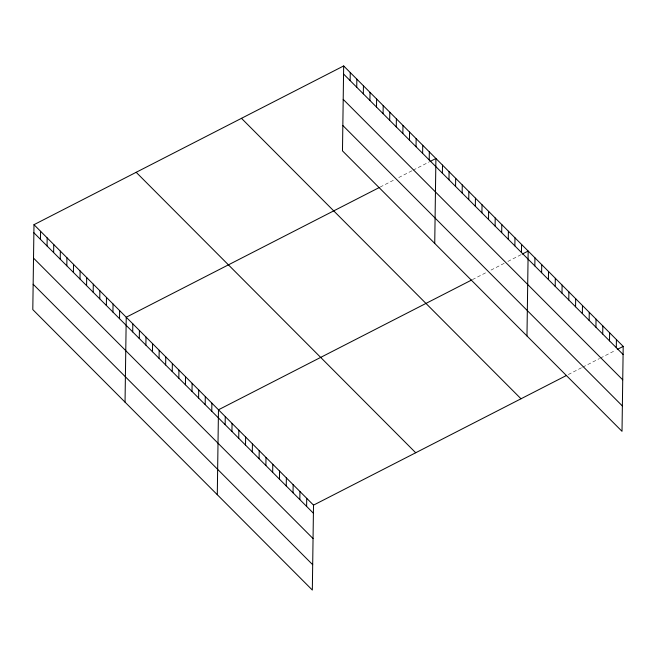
<?xml version="1.0" encoding="UTF-8"?>
<svg xmlns="http://www.w3.org/2000/svg" width="656" height="656" viewBox="0 0 656 656"><rect width="100%" height="100%" fill="white"/><g stroke="black" fill="none" stroke-linecap="round" stroke-linejoin="round"><path stroke-width="0.49" stroke-dasharray="3.28 2.46" d="M380.168 187.067L394.527 179.703M398.75 177.538L412.263 170.617M413.108 170.183L429.155 161.958M472.418 279.62L486.777 272.256M491 270.092L504.513 263.163M507.892 261.432L521.405 254.503M568.301 374.543L581.815 367.614M582.659 367.18L599.551 358.52M600.396 358.086L615.599 350.296"/><path stroke-width="0.98" d="M33.989 224.68L32.8 309.599L312.33 590.056L313.519 505.136L33.989 224.68L343.67 65.944L623.2 346.401L622.011 431.32L342.481 150.864L343.67 65.944M40.459 239.366L40.574 231.289M47.052 245.975L47.166 237.898M53.636 252.585L53.751 244.516M60.229 259.194L60.344 251.125M66.822 265.803L66.928 257.734M73.406 272.42L73.521 264.343M79.999 279.03L80.106 270.953M86.584 285.639L86.699 277.57M93.177 292.248L93.283 284.179M99.761 298.857L99.876 290.788M106.354 305.475L106.461 297.398M112.939 312.084L113.053 304.007M119.531 318.693L119.638 310.624M125.042 402.153L126.231 317.233L379.324 187.501M132.709 331.911L132.824 323.843M139.293 338.529L139.408 330.452M145.886 345.138L146.001 337.061M152.471 351.747L152.586 343.678M159.064 358.356L159.178 350.288M165.648 364.966L165.763 356.897M172.241 371.583L172.356 363.506M178.826 378.192L178.94 370.115M185.418 384.801L185.533 376.733M192.011 391.411L192.118 383.342M198.596 398.02L198.711 389.951M205.189 404.637L205.295 396.56M211.773 411.246L211.888 403.169M217.292 494.706L218.473 409.787L471.574 280.046M225.156 424.67L225.262 416.593M231.937 431.476L232.052 423.407M238.727 438.29L238.841 430.213M245.516 445.096L245.631 437.027M252.306 451.91L252.421 443.841M259.095 458.724L259.21 450.647M265.885 465.53L266 457.462M272.675 472.345L272.781 464.276M279.464 479.159L279.571 471.082M286.246 485.965L286.36 477.896M293.035 492.779L293.15 484.702M299.825 499.585L299.94 491.516M306.614 506.399L306.729 498.33M350.148 80.622L350.255 72.554M356.733 87.232L356.848 79.163M363.326 93.849L363.44 85.772M369.91 100.458L370.025 92.381M376.503 107.067L376.618 98.999M383.088 113.677L383.202 105.608M389.68 120.286L389.795 112.217M396.265 126.903L396.38 118.826M402.858 133.512L402.973 125.435M409.442 140.122L409.557 132.053M416.035 146.731L416.15 138.662M422.628 153.34L422.735 145.271M429.213 159.957L429.327 151.88M434.731 243.409L435.912 158.49L430 161.524M442.39 173.176L442.505 165.107M448.983 179.785L449.089 171.716M455.567 186.394L455.682 178.325M462.16 193.012L462.267 184.935M468.745 199.621L468.86 191.544M475.338 206.23L475.444 198.161M481.922 212.839L482.037 204.77M488.515 219.448L488.63 211.38M495.1 226.066L495.214 217.989M501.692 232.675L501.807 224.598M508.277 239.284L508.392 231.215M514.87 245.893L514.985 237.825M521.454 252.503L521.569 244.434M526.973 335.962L528.162 251.043L522.25 254.077M534.837 265.926L534.952 257.857M541.626 272.74L541.733 264.663M548.416 279.546L548.523 271.477M555.197 286.36L555.312 278.292M561.987 293.175L562.102 285.098M568.777 299.981L568.891 291.912M575.566 306.795L575.681 298.718M582.356 313.609L582.471 305.532M589.145 320.415L589.26 312.346M595.935 327.229L596.042 319.152M602.725 334.035L602.831 325.966M609.506 340.849L609.621 332.781M616.296 347.664L616.41 339.587M313.519 505.136L566.612 375.404M617.288 349.427L623.2 346.401M343.555 74.013L623.085 354.47M343.203 99.376L622.733 379.832M342.842 125.501L622.372 405.957M241.474 118.326L521.003 398.782M136.177 172.298L415.715 452.755M33.874 232.749L313.404 513.213M33.522 258.111L313.051 538.568M33.153 284.237L312.682 564.701"/></g></svg>
